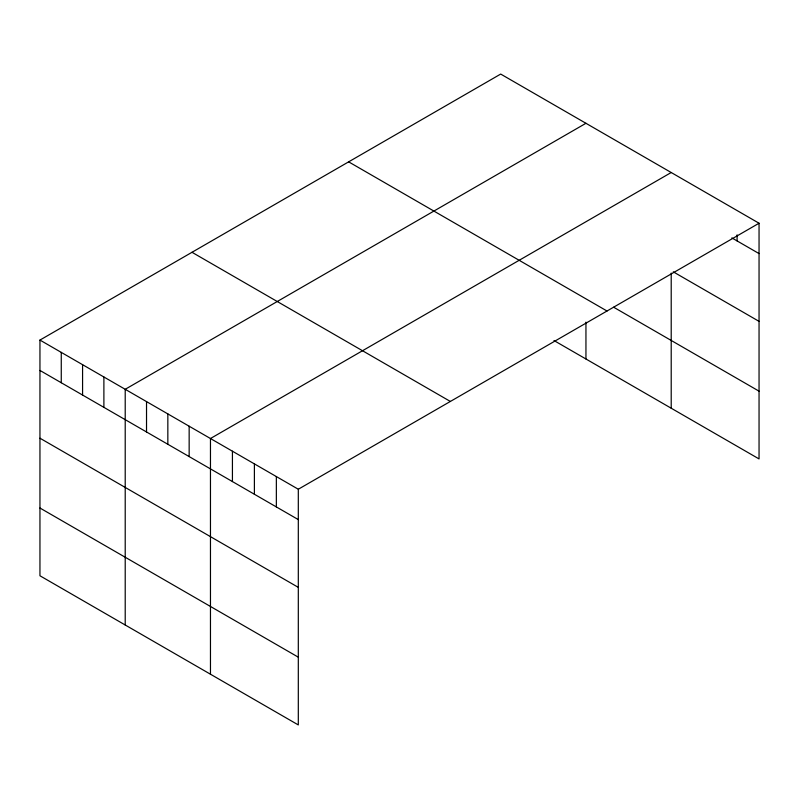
<?xml version="1.0" encoding="UTF-8"?>
<svg xmlns="http://www.w3.org/2000/svg" width="799" height="799" viewBox="0 0 799 799"><rect width="100%" height="100%" fill="white"/><g stroke="black" fill="none" stroke-linecap="round" stroke-linejoin="round"><path stroke-width="1.2" d="M39.95 340.074L298.307 489.238L298.307 724.933L39.95 575.769L39.95 340.074L500.693 74.067L759.05 223.231L759.05 458.926L553.977 340.534M585.947 123.286L125.213 389.293L125.213 624.998M671.21 172.514L210.467 438.521L210.467 674.216M298.307 489.238L759.05 223.231M731.864 237.902L759.05 253.593M673.297 271.85L759.05 321.358M613.662 307.225L759.05 391.17M348.644 161.847L607.01 311.011M191.99 252.284L450.356 401.448M39.95 370.436L298.307 519.6M39.95 438.202L298.307 587.365M39.95 508.014L298.307 657.178M737.087 234.846L737.087 240.918M671.21 273.088L671.21 408.219M585.947 322.137L585.947 358.991M276.354 476.554L276.354 506.926M254.392 463.879L254.392 494.241M232.429 451.195L232.429 481.567M189.153 426.207L189.153 456.579M167.84 413.902L167.84 444.274M146.527 401.597L146.527 431.969M103.89 376.988L103.89 407.36M82.577 364.684L82.577 395.056M61.263 352.379L61.263 382.741"/></g></svg>
